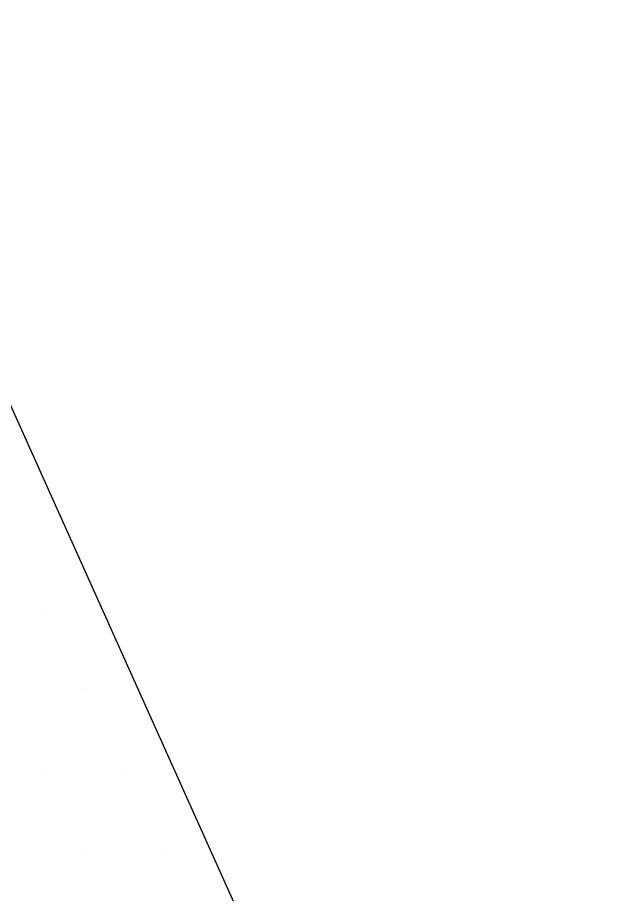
# Paper-space layout 'TOP_A1_00200_01-01-2017_MODELE' of a CAD drawing. Header units: millimetres. Extents: x -52 to 293, y -3 to 294.
# Drawn here: x -21.187 to -20.488, y 70.196 to 71.201 of the extents above; entities that cross this region are included whole.
import ezdxf

# ---------------------------------------------------------------- set-up
doc = ezdxf.new("R2010")
doc.units = ezdxf.units.MM
doc.header["$LTSCALE"] = 2
doc.linetypes.add('CACHEX2', pattern=[0.75, 0.5, -0.25])
for name, color, linetype in [('CALQUE_7', 4, 'Continuous'), ('CARTOUCHE', 7, 'Continuous'), ('rosace', 7, 'Continuous')]:
    doc.layers.add(name, color=color, linetype=linetype)

# ---------------------------------------------------------------- blocks, each defined once
blk = doc.blocks.new('A$C715108E3')
at = {"layer": 'CALQUE_7', "color": 131}
for p, q in [((-12.4051, 0.521), (-12.4051, 0.521)), ((-12.3593, 0.4296), (-12.3593, 0.4296)), ((-12.4051, 0.3372), (-12.4051, 0.3372)), ((-12.3138, 0.3372), (-12.3138, 0.3372)), ((-12.3593, 0.2459), (-12.3593, 0.2459)), ((-12.2673, 0.2459), (-12.2673, 0.2459))]:
    blk.add_line(p, q, dxfattribs=at)
blk.add_lwpolyline([(-17.4242, -1.4573), (-18.4152, -2.5691), (-18.6566, -2.9311), (-18.705, -3.0278), (-11.9873, -3.7284), (-11.0696, -3.3901), (-10.6346, -2.9311), (-6.8859, 2.3168), (-8.5773, 2.3168), (-9.0123, 2.2688), (-11.5252, -1.2823), (-12.7091, 1.3505), (-13.4102, 1.1331), (-14.1349, 0.795), (-14.1589, 0.6743), (-12.951, -2.0066)], close=True, dxfattribs=at)
blk = doc.blocks.new('A$C581E6685')
at = {"layer": 'rosace', "color": 32, "linetype": 'CACHEX2', "ltscale": 1.5}
blk.add_ellipse((-38.0538, 23.8138), major_axis=(-19.0311, -3.534), ratio=0.590567, dxfattribs=at)
at = {"layer": 'rosace', "color": 32}
blk.add_ellipse((-37.6144, 23.8499), major_axis=(-13.5768, -4.2839), ratio=0.791971, dxfattribs=at)
at = {"layer": 'CARTOUCHE'}
blk.add_blockref('A$C715108E3', (-31.6739, 36.3189), dxfattribs=at)

psp = doc.layouts.new('TOP_A1_00200_01-01-2017_MODELE')

# ---------------------------------------------------------------- block references
at = {"layer": 'CARTOUCHE'}
psp.add_blockref('A$C581E6685', (22.9208, 33.6824), dxfattribs=at)

doc.saveas('drawing.dxf')
